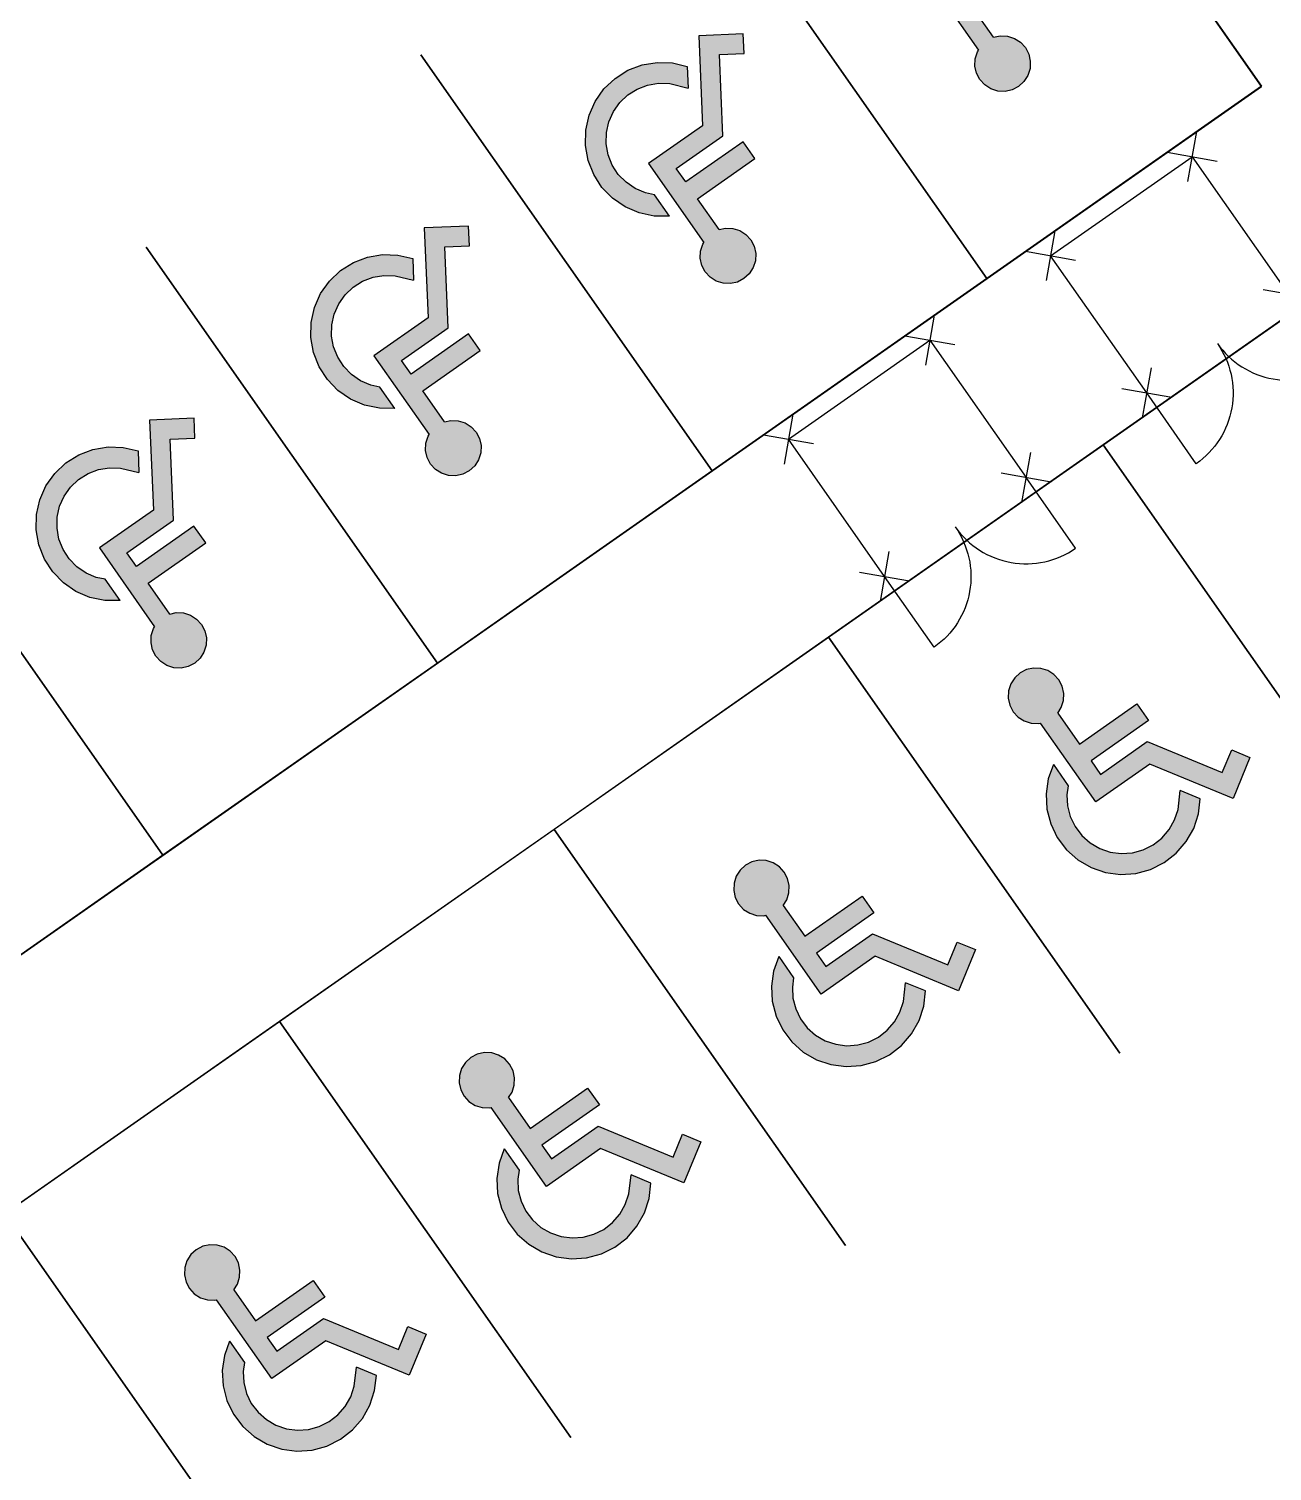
# Model space of a CAD drawing. Header units: millimetres. Extents: x 152904052 to 153933663, y 538271515 to 539240469.
# Drawn here: x 153319240 to 153331479, y 538631417 to 538645618 of the extents above; entities that cross this region are included whole.
import ezdxf

# ---------------------------------------------------------------- set-up
doc = ezdxf.new("R2010")
doc.units = ezdxf.units.MM
doc.layers.add('FENC', color=7, linetype='Continuous')
doc.layers.add('SCHM', color=9, linetype='Continuous')

# ---------------------------------------------------------------- blocks, each defined once
blk = doc.blocks.new('MF-2(H2000)')
for points in [[(48447494, 24728615), (48447141, 24728262)], [(48447141, 24728615), (48447494, 24728262)], [(48449194, 24728615), (48448841, 24728262)], [(48448841, 24728615), (48449194, 24728262)], [(48447494, 24726965), (48447141, 24726612)], [(48447141, 24726965), (48447494, 24726612)], [(48449194, 24726965), (48448841, 24726612)], [(48448841, 24726965), (48449194, 24726612)]]:
    blk.add_lwpolyline(points)
at = {"ltscale": 3}
blk.add_lwpolyline([(48447317, 24726788), (48447317, 24726788), (48447317, 24728438), (48449017, 24728438), (48449017, 24726788), (48449017, 24726788)], dxfattribs=at)
at = {"ltscale": 5}
for points in [[(48448167, 24726788, -0.414214), (48447317, 24725938), (48447317, 24726788)], [(48448167, 24726788, 0.414214), (48449017, 24725938), (48449017, 24726788)]]:
    blk.add_lwpolyline(points, format="xyb", dxfattribs=at)

msp = doc.modelspace()

# ---------------------------------------------------------------- hatches: boundary and pattern name
at = {"layer": 'SCHM'}
for points in [[(153329001.3, 538645485.3), (153329049.7, 538645432.5), (153329082.7, 538645369.1), (153329098.2, 538645299.2), (153329095.1, 538645227.7), (153329073.6, 538645159.4), (153329035.1, 538645099.1), (153328982.3, 538645050.7), (153328918.9, 538645017.7), (153328849, 538645002.2), (153328777.5, 538645005.3), (153328709.2, 538645026.8), (153328648.9, 538645065.3), (153328600.5, 538645118.1), (153328567.5, 538645181.5), (153328552, 538645251.4), (153328555.1, 538645322.9), (153328576.6, 538645391.2), (153328587.4, 538645408), (153328043.7, 538646184.5), (153328575.6, 538646556.9), (153328538.1, 538647443.1), (153328975.3, 538647461.6), (153328983.5, 538647266.9), (153328741, 538647256.7), (153328774.8, 538646458.5), (153328315, 538646136.6), (153328408.7, 538646002.8), (153328975, 538646399.3), (153329090.3, 538646234.7), (153328524, 538645838.2), (153328736.9, 538645534.1), (153328801.2, 538645548.4), (153328872.7, 538645545.3), (153328941, 538645523.8)], [(153326298.1, 538643592.5), (153326346.5, 538643539.7), (153326379.5, 538643476.3), (153326395, 538643406.4), (153326391.9, 538643334.9), (153326370.4, 538643266.6), (153326331.9, 538643206.3), (153326279.1, 538643157.9), (153326215.7, 538643124.9), (153326145.8, 538643109.4), (153326074.3, 538643112.5), (153326006, 538643134), (153325945.7, 538643172.5), (153325897.3, 538643225.3), (153325864.3, 538643288.7), (153325848.8, 538643358.6), (153325851.9, 538643430.1), (153325873.4, 538643498.4), (153325884.2, 538643515.2), (153325340.5, 538644291.7), (153325872.4, 538644664.1), (153325834.9, 538645550.3), (153326272.1, 538645568.8), (153326280.3, 538645374.1), (153326037.8, 538645363.9), (153326071.6, 538644565.7), (153325611.8, 538644243.8), (153325705.5, 538644110), (153326271.8, 538644506.5), (153326387.1, 538644341.9), (153325820.8, 538643945.4), (153326033.7, 538643641.3), (153326098, 538643655.6), (153326169.5, 538643652.5), (153326237.8, 538643631)], [(153325309.6, 538644001.6), (153325398.1, 538643983.2), (153325544.9, 538643773.5), (153325394.8, 538643774.7), (153325247.9, 538643805.2), (153325109.9, 538643864.1), (153324986.2, 538643949), (153324881.6, 538644056.6), (153324800.2, 538644182.6), (153324745.1, 538644322.2), (153324718.6, 538644469.9), (153324721.7, 538644619.9), (153324754.2, 538644766.4), (153324814.8, 538644903.6), (153324901.3, 538645026.2), (153325010.2, 538645129.5), (153325137.3, 538645209.2), (153325277.6, 538645262.5), (153325425.6, 538645287.1), (153325575.6, 538645282.1), (153325721.6, 538645247.7), (153325730.6, 538645035.1), (153325548.4, 538645078), (153325439.1, 538645081.7), (153325331.2, 538645063.8), (153325229, 538645025), (153325136.3, 538644966.8), (153325057, 538644891.6), (153324993.9, 538644802.2), (153324949.7, 538644702.2), (153324926, 538644595.4), (153324923.8, 538644486.1), (153324943.1, 538644378.4), (153324983.2, 538644276.7), (153325042.6, 538644184.8), (153325118.8, 538644106.4), (153325209, 538644044.5)], [(153323594.9, 538641699.7), (153323643.3, 538641646.9), (153323676.3, 538641583.5), (153323691.8, 538641513.6), (153323688.7, 538641442.1), (153323667.2, 538641373.8), (153323628.7, 538641313.5), (153323575.9, 538641265.1), (153323512.5, 538641232.1), (153323442.6, 538641216.6), (153323371.1, 538641219.7), (153323302.8, 538641241.2), (153323242.5, 538641279.7), (153323194.1, 538641332.5), (153323161.1, 538641395.9), (153323145.6, 538641465.8), (153323148.7, 538641537.3), (153323170.2, 538641605.6), (153323181, 538641622.4), (153322637.3, 538642398.9), (153323169.2, 538642771.3), (153323131.7, 538643657.5), (153323568.9, 538643676), (153323577.1, 538643481.3), (153323334.6, 538643471.1), (153323368.4, 538642672.9), (153322908.6, 538642351), (153323002.3, 538642217.2), (153323568.6, 538642613.7), (153323683.9, 538642449.1), (153323117.6, 538642052.6), (153323330.5, 538641748.5), (153323394.8, 538641762.8), (153323466.3, 538641759.7), (153323534.5, 538641738.2)], [(153322606.4, 538642108.8), (153322694.9, 538642090.4), (153322841.7, 538641880.7), (153322691.6, 538641881.9), (153322544.7, 538641912.4), (153322406.7, 538641971.3), (153322283, 538642056.2), (153322178.4, 538642163.8), (153322097, 538642289.8), (153322041.9, 538642429.4), (153322015.4, 538642577.1), (153322018.5, 538642727.1), (153322051, 538642873.6), (153322111.6, 538643010.8), (153322198.1, 538643133.4), (153322307, 538643236.7), (153322434.1, 538643316.4), (153322574.4, 538643369.7), (153322722.4, 538643394.3), (153322872.4, 538643389.3), (153323018.4, 538643354.9), (153323027.4, 538643142.3), (153322845.2, 538643185.2), (153322735.9, 538643188.9), (153322628, 538643171), (153322525.8, 538643132.2), (153322433.1, 538643074), (153322353.8, 538642998.8), (153322290.7, 538642909.4), (153322246.5, 538642809.4), (153322222.8, 538642702.6), (153322220.6, 538642593.3), (153322239.9, 538642485.6), (153322280, 538642383.9), (153322339.4, 538642292), (153322415.6, 538642213.6), (153322505.8, 538642151.7)], [(153320891.7, 538639806.9), (153320940.1, 538639754.1), (153320973.1, 538639690.7), (153320988.6, 538639620.8), (153320985.5, 538639549.3), (153320963.9, 538639481), (153320925.5, 538639420.7), (153320872.7, 538639372.3), (153320809.3, 538639339.3), (153320739.4, 538639323.8), (153320667.9, 538639326.9), (153320599.6, 538639348.4), (153320539.3, 538639386.9), (153320490.9, 538639439.6), (153320457.9, 538639503.1), (153320442.4, 538639573), (153320445.5, 538639644.5), (153320467, 538639712.8), (153320477.8, 538639729.6), (153319934.1, 538640506.1), (153320466, 538640878.5), (153320428.5, 538641764.6), (153320865.7, 538641783.2), (153320873.9, 538641588.5), (153320631.4, 538641578.3), (153320665.2, 538640780.1), (153320205.4, 538640458.2), (153320299.1, 538640324.4), (153320865.4, 538640720.9), (153320980.7, 538640556.3), (153320414.4, 538640159.8), (153320627.3, 538639855.7), (153320691.6, 538639870), (153320763.1, 538639866.9), (153320831.3, 538639845.4)], [(153319903.2, 538640216), (153319991.7, 538640197.6), (153320138.5, 538639987.9), (153319988.4, 538639989), (153319841.5, 538640019.6), (153319703.5, 538640078.5), (153319579.8, 538640163.4), (153319475.2, 538640271), (153319393.8, 538640397), (153319338.7, 538640536.6), (153319312.2, 538640684.3), (153319315.3, 538640834.3), (153319347.7, 538640980.8), (153319408.4, 538641118), (153319494.9, 538641240.6), (153319603.8, 538641343.9), (153319730.9, 538641423.6), (153319871.2, 538641476.9), (153320019.2, 538641501.5), (153320169.2, 538641496.5), (153320315.2, 538641462.1), (153320324.2, 538641249.5), (153320142, 538641292.4), (153320032.7, 538641296.1), (153319924.8, 538641278.2), (153319822.6, 538641239.4), (153319729.9, 538641181.2), (153319650.6, 538641106), (153319587.5, 538641016.6), (153319543.3, 538640916.6), (153319519.6, 538640809.8), (153319517.4, 538640700.4), (153319536.7, 538640592.8), (153319576.8, 538640491.1), (153319636.2, 538640399.2), (153319712.4, 538640320.8), (153319802.6, 538640258.9)], [(153329412.3, 538639144.9), (153329379.3, 538639208.4), (153329330.9, 538639261.2), (153329270.6, 538639299.6), (153329202.3, 538639321.1), (153329130.8, 538639324.3), (153329061, 538639308.8), (153328997.5, 538639275.7), (153328944.7, 538639227.4), (153328906.3, 538639167), (153328884.8, 538639098.8), (153328881.6, 538639027.3), (153328897.1, 538638957.4), (153328930.2, 538638893.9), (153328978.5, 538638841.1), (153329038.9, 538638802.7), (153329107.1, 538638781.2), (153329178.6, 538638778.1), (153329198.2, 538638782.4), (153329741.8, 538638006), (153330273.7, 538638378.4), (153331093.6, 538638040), (153331260.5, 538638444.5), (153331080.4, 538638518.8), (153330987.8, 538638294.4), (153330249.4, 538638599.2), (153329789.7, 538638277.3), (153329696, 538638411), (153330262.3, 538638807.5), (153330146.9, 538638972.2), (153329580.7, 538638575.7), (153329367.8, 538638879.7), (153329403.2, 538638935.3), (153329424.7, 538639003.5), (153329427.8, 538639075)], [(153329458.7, 538638076.1), (153329471.6, 538638165.6), (153329324.9, 538638375.2), (153329274.6, 538638233.8), (153329253.1, 538638085.3), (153329261.2, 538637935.5), (153329298.7, 538637790.2), (153329363.9, 538637655.1), (153329454.5, 538637535.5), (153329566.9, 538637436), (153329696.6, 538637360.6), (153329838.6, 538637312.1), (153329987.4, 538637292.6), (153330137.1, 538637302.7), (153330281.9, 538637342), (153330416.1, 538637409), (153330534.6, 538637501.1), (153330632.6, 538637614.8), (153330706.3, 538637745.4), (153330752.9, 538637888.1), (153330770.5, 538638037.1), (153330573.9, 538638118.2), (153330551.9, 538637932.3), (153330517.9, 538637828.4), (153330464.2, 538637733.1), (153330392.7, 538637650.3), (153330306.4, 538637583.2), (153330208.6, 538637534.3), (153330103, 538637505.6), (153329993.9, 538637498.3), (153329885.5, 538637512.6), (153329782, 538637547.9), (153329687.4, 538637602.8), (153329605.5, 538637675.3), (153329539.5, 538637762.5), (153329491.9, 538637861), (153329464.6, 538637966.9)], [(153326709.1, 538637252.1), (153326676.1, 538637315.6), (153326627.7, 538637368.4), (153326567.4, 538637406.8), (153326499.1, 538637428.3), (153326427.6, 538637431.5), (153326357.8, 538637416), (153326294.3, 538637382.9), (153326241.5, 538637334.6), (153326203.1, 538637274.2), (153326181.5, 538637206), (153326178.4, 538637134.5), (153326193.9, 538637064.6), (153326227, 538637001.1), (153326275.3, 538636948.3), (153326335.7, 538636909.9), (153326403.9, 538636888.4), (153326475.4, 538636885.2), (153326495, 538636889.6), (153327038.6, 538636113.2), (153327570.5, 538636485.6), (153328390.4, 538636147.2), (153328557.3, 538636551.7), (153328377.2, 538636626), (153328284.6, 538636401.6), (153327546.2, 538636706.4), (153327086.5, 538636384.5), (153326992.8, 538636518.2), (153327559.1, 538636914.7), (153327443.7, 538637079.4), (153326877.5, 538636682.9), (153326664.6, 538636986.9), (153326700, 538637042.5), (153326721.5, 538637110.7), (153326724.6, 538637182.2)], [(153326755.5, 538636183.3), (153326768.4, 538636272.8), (153326621.7, 538636482.4), (153326571.4, 538636341), (153326549.9, 538636192.5), (153326558, 538636042.7), (153326595.5, 538635897.4), (153326660.7, 538635762.3), (153326751.3, 538635642.7), (153326863.7, 538635543.2), (153326993.4, 538635467.8), (153327135.4, 538635419.3), (153327284.2, 538635399.8), (153327433.9, 538635409.9), (153327578.7, 538635449.2), (153327712.9, 538635516.2), (153327831.3, 538635608.3), (153327929.4, 538635722), (153328003.1, 538635852.6), (153328049.7, 538635995.3), (153328067.3, 538636144.3), (153327870.7, 538636225.4), (153327848.7, 538636039.5), (153327814.7, 538635935.6), (153327761, 538635840.3), (153327689.5, 538635757.5), (153327603.2, 538635690.4), (153327505.4, 538635641.5), (153327399.8, 538635612.8), (153327290.7, 538635605.5), (153327182.3, 538635619.8), (153327078.8, 538635655.1), (153326984.2, 538635710), (153326902.3, 538635782.5), (153326836.3, 538635869.7), (153326788.7, 538635968.2), (153326761.4, 538636074.1)], [(153324005.9, 538635359.3), (153323972.9, 538635422.8), (153323924.5, 538635475.6), (153323864.2, 538635514), (153323795.9, 538635535.5), (153323724.4, 538635538.7), (153323654.6, 538635523.2), (153323591.1, 538635490.1), (153323538.3, 538635441.8), (153323499.9, 538635381.4), (153323478.3, 538635313.2), (153323475.2, 538635241.7), (153323490.7, 538635171.8), (153323523.8, 538635108.3), (153323572.1, 538635055.5), (153323632.5, 538635017.1), (153323700.7, 538634995.6), (153323772.2, 538634992.4), (153323791.8, 538634996.8), (153324335.4, 538634220.3), (153324867.3, 538634592.8), (153325687.2, 538634254.4), (153325854.1, 538634658.9), (153325674, 538634733.2), (153325581.4, 538634508.8), (153324843, 538634813.6), (153324383.3, 538634491.7), (153324289.6, 538634625.4), (153324855.8, 538635021.9), (153324740.5, 538635186.6), (153324174.3, 538634790.1), (153323961.4, 538635094.1), (153323996.8, 538635149.7), (153324018.3, 538635217.9), (153324021.4, 538635289.4)], [(153324052.3, 538634290.5), (153324065.2, 538634380), (153323918.4, 538634589.6), (153323868.2, 538634448.2), (153323846.7, 538634299.7), (153323854.8, 538634149.9), (153323892.3, 538634004.6), (153323957.5, 538633869.5), (153324048.1, 538633749.9), (153324160.5, 538633650.4), (153324290.2, 538633575), (153324432.2, 538633526.5), (153324581, 538633507), (153324730.7, 538633517.1), (153324875.5, 538633556.4), (153325009.7, 538633623.4), (153325128.1, 538633715.5), (153325226.1, 538633829.2), (153325299.9, 538633959.8), (153325346.5, 538634102.5), (153325364.1, 538634251.5), (153325167.5, 538634332.6), (153325145.5, 538634146.7), (153325111.5, 538634042.8), (153325057.8, 538633947.5), (153324986.3, 538633864.7), (153324900, 538633797.6), (153324802.2, 538633748.7), (153324696.6, 538633720), (153324587.5, 538633712.7), (153324479.1, 538633727), (153324375.6, 538633762.3), (153324281, 538633817.2), (153324199.1, 538633889.7), (153324133.1, 538633976.9), (153324085.5, 538634075.4), (153324058.2, 538634181.3)], [(153321302.7, 538633466.5), (153321269.7, 538633530), (153321221.3, 538633582.8), (153321161, 538633621.2), (153321092.7, 538633642.7), (153321021.2, 538633645.8), (153320951.4, 538633630.4), (153320887.9, 538633597.3), (153320835.1, 538633549), (153320796.7, 538633488.6), (153320775.1, 538633420.4), (153320772, 538633348.9), (153320787.5, 538633279), (153320820.6, 538633215.5), (153320868.9, 538633162.7), (153320929.3, 538633124.3), (153320997.5, 538633102.8), (153321069, 538633099.6), (153321088.5, 538633104), (153321632.2, 538632327.5), (153322164.1, 538632700), (153322984, 538632361.6), (153323150.9, 538632766.1), (153322970.8, 538632840.4), (153322878.2, 538632616), (153322139.8, 538632920.8), (153321680.1, 538632598.9), (153321586.4, 538632732.6), (153322152.6, 538633129.1), (153322037.3, 538633293.8), (153321471.1, 538632897.3), (153321258.2, 538633201.3), (153321293.6, 538633256.9), (153321315.1, 538633325.1), (153321318.2, 538633396.6)], [(153321349.1, 538632397.7), (153321362, 538632487.2), (153321215.2, 538632696.8), (153321165, 538632555.4), (153321143.5, 538632406.9), (153321151.6, 538632257.1), (153321189.1, 538632111.8), (153321254.3, 538631976.7), (153321344.9, 538631857.1), (153321457.3, 538631757.6), (153321587, 538631682.2), (153321729, 538631633.7), (153321877.8, 538631614.2), (153322027.5, 538631624.3), (153322172.3, 538631663.6), (153322306.5, 538631730.6), (153322424.9, 538631822.7), (153322522.9, 538631936.4), (153322596.7, 538632067), (153322643.3, 538632209.7), (153322660.9, 538632358.7), (153322464.3, 538632439.8), (153322442.3, 538632253.9), (153322408.3, 538632150), (153322354.6, 538632054.7), (153322283.1, 538631971.9), (153322196.8, 538631904.8), (153322099, 538631855.9), (153321993.4, 538631827.2), (153321884.3, 538631819.9), (153321775.9, 538631834.2), (153321672.4, 538631869.5), (153321577.8, 538631924.4), (153321495.9, 538631996.9), (153321429.9, 538632084.1), (153321382.3, 538632182.6), (153321355, 538632288.5)]]:
    msp.add_hatch(color=256, dxfattribs=at).paths.add_polyline_path(points)

# ---------------------------------------------------------------- linework, layer by layer
for p, q in [((153328043.7, 538646184.5), (153328587.4, 538645408)), ((153328736.9, 538645534.1), (153328524, 538645838.2)), ((153326272.1, 538645568.8), (153325834.9, 538645550.3)), ((153325834.9, 538645550.3), (153325872.4, 538644664.1)), ((153326280.3, 538645374.1), (153326272.1, 538645568.8)), ((153328736.9, 538645534.1), (153328801.2, 538645548.4)), ((153328801.2, 538645548.4), (153328872.7, 538645545.3)), ((153328872.7, 538645545.3), (153328941, 538645523.8)), ((153328941, 538645523.8), (153329001.3, 538645485.3)), ((153326037.8, 538645363.9), (153326280.3, 538645374.1)), ((153326071.6, 538644565.7), (153326037.8, 538645363.9)), ((153328555.1, 538645322.9), (153328576.6, 538645391.2)), ((153328576.6, 538645391.2), (153328587.4, 538645408)), ((153329001.3, 538645485.3), (153329049.7, 538645432.5)), ((153329049.7, 538645432.5), (153329082.7, 538645369.1)), ((153329082.7, 538645369.1), (153329098.2, 538645299.2)), ((153325010.2, 538645129.5), (153325137.3, 538645209.2)), ((153325137.3, 538645209.2), (153325277.6, 538645262.5)), ((153325277.6, 538645262.5), (153325425.6, 538645287.1)), ((153325425.6, 538645287.1), (153325575.6, 538645282.1)), ((153325575.6, 538645282.1), (153325721.6, 538645247.7)), ((153325721.6, 538645247.7), (153325730.6, 538645035.1)), ((153328552, 538645251.4), (153328555.1, 538645322.9)), ((153328567.5, 538645181.5), (153328552, 538645251.4)), ((153329095.1, 538645227.7), (153329073.6, 538645159.4)), ((153329098.2, 538645299.2), (153329095.1, 538645227.7)), ((153324901.3, 538645026.2), (153325010.2, 538645129.5)), ((153325331.2, 538645063.8), (153325439.1, 538645081.7)), ((153325439.1, 538645081.7), (153325548.4, 538645078)), ((153325548.4, 538645078), (153325730.6, 538645035.1)), ((153328600.5, 538645118.1), (153328567.5, 538645181.5)), ((153328648.9, 538645065.3), (153328600.5, 538645118.1)), ((153328709.2, 538645026.8), (153328648.9, 538645065.3)), ((153329035.1, 538645099.1), (153328982.3, 538645050.7)), ((153329073.6, 538645159.4), (153329035.1, 538645099.1)), ((153324814.8, 538644903.6), (153324901.3, 538645026.2)), ((153325057, 538644891.6), (153325136.3, 538644966.8)), ((153325136.3, 538644966.8), (153325229, 538645025)), ((153325229, 538645025), (153325331.2, 538645063.8)), ((153328777.5, 538645005.3), (153328709.2, 538645026.8)), ((153328849, 538645002.2), (153328777.5, 538645005.3)), ((153328918.9, 538645017.7), (153328849, 538645002.2)), ((153328982.3, 538645050.7), (153328918.9, 538645017.7)), ((153324754.2, 538644766.4), (153324814.8, 538644903.6)), ((153324949.7, 538644702.2), (153324993.9, 538644802.2)), ((153324993.9, 538644802.2), (153325057, 538644891.6)), ((153324721.7, 538644619.9), (153324754.2, 538644766.4)), ((153324926, 538644595.4), (153324949.7, 538644702.2)), ((153325872.4, 538644664.1), (153325340.5, 538644291.7)), ((153324718.6, 538644469.9), (153324721.7, 538644619.9)), ((153324923.8, 538644486.1), (153324926, 538644595.4)), ((153325611.8, 538644243.8), (153326071.6, 538644565.7)), ((153326271.8, 538644506.5), (153325705.5, 538644110)), ((153326387.1, 538644341.9), (153326271.8, 538644506.5)), ((153324745.1, 538644322.2), (153324718.6, 538644469.9)), ((153324943.1, 538644378.4), (153324923.8, 538644486.1)), ((153324983.2, 538644276.7), (153324943.1, 538644378.4)), ((153324800.2, 538644182.6), (153324745.1, 538644322.2)), ((153325042.6, 538644184.8), (153324983.2, 538644276.7)), ((153325340.5, 538644291.7), (153325884.2, 538643515.2)), ((153325705.5, 538644110), (153325611.8, 538644243.8)), ((153325820.8, 538643945.4), (153326387.1, 538644341.9)), ((153324881.6, 538644056.6), (153324800.2, 538644182.6)), ((153325118.8, 538644106.4), (153325042.6, 538644184.8)), ((153325209, 538644044.5), (153325118.8, 538644106.4)), ((153324986.2, 538643949), (153324881.6, 538644056.6)), ((153325109.9, 538643864.1), (153324986.2, 538643949)), ((153325309.6, 538644001.6), (153325209, 538644044.5)), ((153325398.1, 538643983.2), (153325309.6, 538644001.6)), ((153325544.9, 538643773.5), (153325398.1, 538643983.2)), ((153326033.7, 538643641.3), (153325820.8, 538643945.4)), ((153325247.9, 538643805.2), (153325109.9, 538643864.1)), ((153325394.8, 538643774.7), (153325247.9, 538643805.2)), ((153323568.9, 538643676), (153323131.7, 538643657.5)), ((153323131.7, 538643657.5), (153323169.2, 538642771.3)), ((153323577.1, 538643481.3), (153323568.9, 538643676)), ((153325544.9, 538643773.5), (153325394.8, 538643774.7)), ((153326033.7, 538643641.3), (153326098, 538643655.6)), ((153326098, 538643655.6), (153326169.5, 538643652.5)), ((153326169.5, 538643652.5), (153326237.8, 538643631)), ((153325873.4, 538643498.4), (153325884.2, 538643515.2)), ((153326237.8, 538643631), (153326298.1, 538643592.5)), ((153326298.1, 538643592.5), (153326346.5, 538643539.7)), ((153326346.5, 538643539.7), (153326379.5, 538643476.3)), ((153322434.1, 538643316.4), (153322574.4, 538643369.7)), ((153322574.4, 538643369.7), (153322722.4, 538643394.3)), ((153322722.4, 538643394.3), (153322872.4, 538643389.3)), ((153322872.4, 538643389.3), (153323018.4, 538643354.9)), ((153323334.6, 538643471.1), (153323577.1, 538643481.3)), ((153323368.4, 538642672.9), (153323334.6, 538643471.1)), ((153325848.8, 538643358.6), (153325851.9, 538643430.1)), ((153325851.9, 538643430.1), (153325873.4, 538643498.4)), ((153326379.5, 538643476.3), (153326395, 538643406.4)), ((153326395, 538643406.4), (153326391.9, 538643334.9)), ((153322198.1, 538643133.4), (153322307, 538643236.7)), ((153322307, 538643236.7), (153322434.1, 538643316.4)), ((153323018.4, 538643354.9), (153323027.4, 538643142.3)), ((153325864.3, 538643288.7), (153325848.8, 538643358.6)), ((153325897.3, 538643225.3), (153325864.3, 538643288.7)), ((153325945.7, 538643172.5), (153325897.3, 538643225.3)), ((153326370.4, 538643266.6), (153326331.9, 538643206.3)), ((153326391.9, 538643334.9), (153326370.4, 538643266.6)), ((153322111.6, 538643010.8), (153322198.1, 538643133.4)), ((153322433.1, 538643074), (153322525.8, 538643132.2)), ((153322525.8, 538643132.2), (153322628, 538643171)), ((153322628, 538643171), (153322735.9, 538643188.9)), ((153322735.9, 538643188.9), (153322845.2, 538643185.2)), ((153322845.2, 538643185.2), (153323027.4, 538643142.3)), ((153326006, 538643134), (153325945.7, 538643172.5)), ((153326074.3, 538643112.5), (153326006, 538643134)), ((153326145.8, 538643109.4), (153326074.3, 538643112.5)), ((153326215.7, 538643124.9), (153326145.8, 538643109.4)), ((153326279.1, 538643157.9), (153326215.7, 538643124.9)), ((153326331.9, 538643206.3), (153326279.1, 538643157.9)), ((153322051, 538642873.6), (153322111.6, 538643010.8)), ((153322290.7, 538642909.4), (153322353.8, 538642998.8)), ((153322353.8, 538642998.8), (153322433.1, 538643074)), ((153322018.5, 538642727.1), (153322051, 538642873.6)), ((153322222.8, 538642702.6), (153322246.5, 538642809.4)), ((153322246.5, 538642809.4), (153322290.7, 538642909.4)), ((153322015.4, 538642577.1), (153322018.5, 538642727.1)), ((153322220.6, 538642593.3), (153322222.8, 538642702.6)), ((153323169.2, 538642771.3), (153322637.3, 538642398.9)), ((153322908.6, 538642351), (153323368.4, 538642672.9)), ((153322041.9, 538642429.4), (153322015.4, 538642577.1)), ((153322239.9, 538642485.6), (153322220.6, 538642593.3)), ((153323568.6, 538642613.7), (153323002.3, 538642217.2)), ((153323683.9, 538642449.1), (153323568.6, 538642613.7)), ((153322097, 538642289.8), (153322041.9, 538642429.4)), ((153322280, 538642383.9), (153322239.9, 538642485.6)), ((153322339.4, 538642292), (153322280, 538642383.9)), ((153322637.3, 538642398.9), (153323181, 538641622.4)), ((153323117.6, 538642052.6), (153323683.9, 538642449.1)), ((153322178.4, 538642163.8), (153322097, 538642289.8)), ((153322415.6, 538642213.6), (153322339.4, 538642292)), ((153323002.3, 538642217.2), (153322908.6, 538642351)), ((153322283, 538642056.2), (153322178.4, 538642163.8)), ((153322505.8, 538642151.7), (153322415.6, 538642213.6)), ((153322606.4, 538642108.8), (153322505.8, 538642151.7)), ((153322694.9, 538642090.4), (153322606.4, 538642108.8)), ((153322841.7, 538641880.7), (153322694.9, 538642090.4)), ((153322406.7, 538641971.3), (153322283, 538642056.2)), ((153322544.7, 538641912.4), (153322406.7, 538641971.3)), ((153323330.5, 538641748.5), (153323117.6, 538642052.6)), ((153322691.6, 538641881.9), (153322544.7, 538641912.4)), ((153322841.7, 538641880.7), (153322691.6, 538641881.9)), ((153320865.7, 538641783.2), (153320428.5, 538641764.6)), ((153320428.5, 538641764.6), (153320466, 538640878.5)), ((153320873.9, 538641588.5), (153320865.7, 538641783.2)), ((153323330.5, 538641748.5), (153323394.8, 538641762.8)), ((153323394.8, 538641762.8), (153323466.3, 538641759.7)), ((153323466.3, 538641759.7), (153323534.5, 538641738.2)), ((153323534.5, 538641738.2), (153323594.9, 538641699.7)), ((153323594.9, 538641699.7), (153323643.3, 538641646.9)), ((153320631.4, 538641578.3), (153320873.9, 538641588.5)), ((153320665.2, 538640780.1), (153320631.4, 538641578.3)), ((153323145.6, 538641465.8), (153323148.7, 538641537.3)), ((153323148.7, 538641537.3), (153323170.2, 538641605.6)), ((153323170.2, 538641605.6), (153323181, 538641622.4)), ((153323643.3, 538641646.9), (153323676.3, 538641583.5)), ((153323676.3, 538641583.5), (153323691.8, 538641513.6)), ((153319603.8, 538641343.9), (153319730.9, 538641423.6)), ((153319730.9, 538641423.6), (153319871.2, 538641476.9)), ((153319871.2, 538641476.9), (153320019.2, 538641501.5)), ((153320019.2, 538641501.5), (153320169.2, 538641496.5)), ((153320169.2, 538641496.5), (153320315.2, 538641462.1)), ((153320315.2, 538641462.1), (153320324.2, 538641249.5)), ((153323161.1, 538641395.9), (153323145.6, 538641465.8)), ((153323194.1, 538641332.5), (153323161.1, 538641395.9)), ((153323667.2, 538641373.8), (153323628.7, 538641313.5)), ((153323688.7, 538641442.1), (153323667.2, 538641373.8)), ((153323691.8, 538641513.6), (153323688.7, 538641442.1)), ((153319408.4, 538641118), (153319494.9, 538641240.6)), ((153319494.9, 538641240.6), (153319603.8, 538641343.9)), ((153319729.9, 538641181.2), (153319822.6, 538641239.4)), ((153319822.6, 538641239.4), (153319924.8, 538641278.2)), ((153319924.8, 538641278.2), (153320032.7, 538641296.1)), ((153320032.7, 538641296.1), (153320142, 538641292.4)), ((153320142, 538641292.4), (153320324.2, 538641249.5)), ((153323242.5, 538641279.7), (153323194.1, 538641332.5)), ((153323302.8, 538641241.2), (153323242.5, 538641279.7)), ((153323371.1, 538641219.7), (153323302.8, 538641241.2)), ((153323512.5, 538641232.1), (153323442.6, 538641216.6)), ((153323575.9, 538641265.1), (153323512.5, 538641232.1)), ((153323628.7, 538641313.5), (153323575.9, 538641265.1)), ((153319347.7, 538640980.8), (153319408.4, 538641118)), ((153319587.5, 538641016.6), (153319650.6, 538641106)), ((153319650.6, 538641106), (153319729.9, 538641181.2)), ((153323442.6, 538641216.6), (153323371.1, 538641219.7)), ((153319315.3, 538640834.3), (153319347.7, 538640980.8)), ((153319543.3, 538640916.6), (153319587.5, 538641016.6)), ((153319312.2, 538640684.3), (153319315.3, 538640834.3)), ((153319517.4, 538640700.4), (153319519.6, 538640809.8)), ((153319519.6, 538640809.8), (153319543.3, 538640916.6)), ((153320466, 538640878.5), (153319934.1, 538640506.1)), ((153319338.7, 538640536.6), (153319312.2, 538640684.3)), ((153319536.7, 538640592.8), (153319517.4, 538640700.4)), ((153320205.4, 538640458.2), (153320665.2, 538640780.1)), ((153320865.4, 538640720.9), (153320299.1, 538640324.4)), ((153320980.7, 538640556.3), (153320865.4, 538640720.9)), ((153319393.8, 538640397), (153319338.7, 538640536.6)), ((153319576.8, 538640491.1), (153319536.7, 538640592.8)), ((153320414.4, 538640159.8), (153320980.7, 538640556.3)), ((153319475.2, 538640271), (153319393.8, 538640397)), ((153319636.2, 538640399.2), (153319576.8, 538640491.1)), ((153319712.4, 538640320.8), (153319636.2, 538640399.2)), ((153319934.1, 538640506.1), (153320477.8, 538639729.6)), ((153320299.1, 538640324.4), (153320205.4, 538640458.2)), ((153319579.8, 538640163.4), (153319475.2, 538640271)), ((153319802.6, 538640258.9), (153319712.4, 538640320.8)), ((153319903.2, 538640216), (153319802.6, 538640258.9)), ((153319703.5, 538640078.5), (153319579.8, 538640163.4)), ((153319991.7, 538640197.6), (153319903.2, 538640216)), ((153320138.5, 538639987.9), (153319991.7, 538640197.6)), ((153320627.3, 538639855.7), (153320414.4, 538640159.8)), ((153319841.5, 538640019.6), (153319703.5, 538640078.5)), ((153319988.4, 538639989), (153319841.5, 538640019.6)), ((153320138.5, 538639987.9), (153319988.4, 538639989)), ((153320627.3, 538639855.7), (153320691.6, 538639870)), ((153320691.6, 538639870), (153320763.1, 538639866.9)), ((153320763.1, 538639866.9), (153320831.3, 538639845.4)), ((153320831.3, 538639845.4), (153320891.7, 538639806.9)), ((153320445.5, 538639644.5), (153320467, 538639712.8)), ((153320467, 538639712.8), (153320477.8, 538639729.6)), ((153320891.7, 538639806.9), (153320940.1, 538639754.1)), ((153320940.1, 538639754.1), (153320973.1, 538639690.7)), ((153320973.1, 538639690.7), (153320988.6, 538639620.8)), ((153320442.4, 538639573), (153320445.5, 538639644.5)), ((153320457.9, 538639503.1), (153320442.4, 538639573)), ((153320985.5, 538639549.3), (153320963.9, 538639481)), ((153320988.6, 538639620.8), (153320985.5, 538639549.3)), ((153320490.9, 538639439.6), (153320457.9, 538639503.1)), ((153320539.3, 538639386.9), (153320490.9, 538639439.6)), ((153320599.6, 538639348.4), (153320539.3, 538639386.9)), ((153320925.5, 538639420.7), (153320872.7, 538639372.3)), ((153320963.9, 538639481), (153320925.5, 538639420.7)), ((153320667.9, 538639326.9), (153320599.6, 538639348.4)), ((153320739.4, 538639323.8), (153320667.9, 538639326.9)), ((153320809.3, 538639339.3), (153320739.4, 538639323.8)), ((153320872.7, 538639372.3), (153320809.3, 538639339.3)), ((153328997.5, 538639275.7), (153328944.7, 538639227.4)), ((153329061, 538639308.8), (153328997.5, 538639275.7)), ((153329130.8, 538639324.3), (153329061, 538639308.8)), ((153329202.3, 538639321.1), (153329130.8, 538639324.3)), ((153329270.6, 538639299.6), (153329202.3, 538639321.1)), ((153329330.9, 538639261.2), (153329270.6, 538639299.6)), ((153329379.3, 538639208.4), (153329330.9, 538639261.2)), ((153328906.3, 538639167), (153328884.8, 538639098.8)), ((153328944.7, 538639227.4), (153328906.3, 538639167)), ((153329412.3, 538639144.9), (153329379.3, 538639208.4)), ((153329427.8, 538639075), (153329412.3, 538639144.9)), ((153328884.8, 538639098.8), (153328881.6, 538639027.3)), ((153328881.6, 538639027.3), (153328897.1, 538638957.4)), ((153329403.2, 538638935.3), (153329424.7, 538639003.5)), ((153329424.7, 538639003.5), (153329427.8, 538639075)), ((153329580.7, 538638575.7), (153330146.9, 538638972.2)), ((153330146.9, 538638972.2), (153330262.3, 538638807.5)), ((153328897.1, 538638957.4), (153328930.2, 538638893.9)), ((153328930.2, 538638893.9), (153328978.5, 538638841.1)), ((153328978.5, 538638841.1), (153329038.9, 538638802.7)), ((153329367.8, 538638879.7), (153329403.2, 538638935.3)), ((153329367.8, 538638879.7), (153329580.7, 538638575.7)), ((153329038.9, 538638802.7), (153329107.1, 538638781.2)), ((153329107.1, 538638781.2), (153329178.6, 538638778.1)), ((153329178.6, 538638778.1), (153329198.2, 538638782.4)), ((153329741.8, 538638006), (153329198.2, 538638782.4)), ((153330262.3, 538638807.5), (153329696, 538638411)), ((153329789.7, 538638277.3), (153330249.4, 538638599.2)), ((153330249.4, 538638599.2), (153330987.8, 538638294.4)), ((153329696, 538638411), (153329789.7, 538638277.3)), ((153330987.8, 538638294.4), (153331080.4, 538638518.8)), ((153331080.4, 538638518.8), (153331260.5, 538638444.5)), ((153331260.5, 538638444.5), (153331093.6, 538638040)), ((153329324.9, 538638375.2), (153329274.6, 538638233.8)), ((153329324.9, 538638375.2), (153329471.6, 538638165.6)), ((153330273.7, 538638378.4), (153329741.8, 538638006)), ((153331093.6, 538638040), (153330273.7, 538638378.4)), ((153329274.6, 538638233.8), (153329253.1, 538638085.3)), ((153329471.6, 538638165.6), (153329458.7, 538638076.1)), ((153330551.9, 538637932.3), (153330573.9, 538638118.2)), ((153330770.5, 538638037.1), (153330573.9, 538638118.2)), ((153329253.1, 538638085.3), (153329261.2, 538637935.5)), ((153329458.7, 538638076.1), (153329464.6, 538637966.9)), ((153329464.6, 538637966.9), (153329491.9, 538637861)), ((153330752.9, 538637888.1), (153330770.5, 538638037.1)), ((153329261.2, 538637935.5), (153329298.7, 538637790.2)), ((153329491.9, 538637861), (153329539.5, 538637762.5)), ((153330464.2, 538637733.1), (153330517.9, 538637828.4)), ((153330517.9, 538637828.4), (153330551.9, 538637932.3)), ((153330706.3, 538637745.4), (153330752.9, 538637888.1)), ((153329298.7, 538637790.2), (153329363.9, 538637655.1)), ((153329539.5, 538637762.5), (153329605.5, 538637675.3)), ((153330392.7, 538637650.3), (153330464.2, 538637733.1)), ((153330632.6, 538637614.8), (153330706.3, 538637745.4)), ((153329363.9, 538637655.1), (153329454.5, 538637535.5)), ((153329605.5, 538637675.3), (153329687.4, 538637602.8)), ((153329687.4, 538637602.8), (153329782, 538637547.9)), ((153329782, 538637547.9), (153329885.5, 538637512.6)), ((153330208.6, 538637534.3), (153330306.4, 538637583.2)), ((153330306.4, 538637583.2), (153330392.7, 538637650.3)), ((153330534.6, 538637501.1), (153330632.6, 538637614.8)), ((153326357.8, 538637416), (153326294.3, 538637382.9)), ((153326427.6, 538637431.5), (153326357.8, 538637416)), ((153326499.1, 538637428.3), (153326427.6, 538637431.5)), ((153326567.4, 538637406.8), (153326499.1, 538637428.3)), ((153326627.7, 538637368.4), (153326567.4, 538637406.8)), ((153329454.5, 538637535.5), (153329566.9, 538637436)), ((153329566.9, 538637436), (153329696.6, 538637360.6)), ((153329885.5, 538637512.6), (153329993.9, 538637498.3)), ((153329993.9, 538637498.3), (153330103, 538637505.6)), ((153330103, 538637505.6), (153330208.6, 538637534.3)), ((153330281.9, 538637342), (153330416.1, 538637409)), ((153330416.1, 538637409), (153330534.6, 538637501.1)), ((153326203.1, 538637274.2), (153326181.5, 538637206)), ((153326241.5, 538637334.6), (153326203.1, 538637274.2)), ((153326294.3, 538637382.9), (153326241.5, 538637334.6)), ((153326676.1, 538637315.6), (153326627.7, 538637368.4)), ((153326709.1, 538637252.1), (153326676.1, 538637315.6)), ((153329696.6, 538637360.6), (153329838.6, 538637312.1)), ((153329838.6, 538637312.1), (153329987.4, 538637292.6)), ((153329987.4, 538637292.6), (153330137.1, 538637302.7)), ((153330137.1, 538637302.7), (153330281.9, 538637342)), ((153326181.5, 538637206), (153326178.4, 538637134.5)), ((153326178.4, 538637134.5), (153326193.9, 538637064.6)), ((153326724.6, 538637182.2), (153326709.1, 538637252.1)), ((153326721.5, 538637110.7), (153326724.6, 538637182.2)), ((153326193.9, 538637064.6), (153326227, 538637001.1)), ((153326227, 538637001.1), (153326275.3, 538636948.3)), ((153326664.6, 538636986.9), (153326700, 538637042.5)), ((153326664.6, 538636986.9), (153326877.5, 538636682.9)), ((153326700, 538637042.5), (153326721.5, 538637110.7)), ((153326877.5, 538636682.9), (153327443.7, 538637079.4)), ((153327443.7, 538637079.4), (153327559.1, 538636914.7)), ((153326275.3, 538636948.3), (153326335.7, 538636909.9)), ((153326335.7, 538636909.9), (153326403.9, 538636888.4)), ((153326403.9, 538636888.4), (153326475.4, 538636885.2)), ((153326475.4, 538636885.2), (153326495, 538636889.6)), ((153327038.6, 538636113.2), (153326495, 538636889.6)), ((153327559.1, 538636914.7), (153326992.8, 538636518.2)), ((153327086.5, 538636384.5), (153327546.2, 538636706.4)), ((153327546.2, 538636706.4), (153328284.6, 538636401.6)), ((153328284.6, 538636401.6), (153328377.2, 538636626)), ((153328377.2, 538636626), (153328557.3, 538636551.7)), ((153328557.3, 538636551.7), (153328390.4, 538636147.2)), ((153326621.7, 538636482.4), (153326571.4, 538636341)), ((153326621.7, 538636482.4), (153326768.4, 538636272.8)), ((153326992.8, 538636518.2), (153327086.5, 538636384.5)), ((153327570.5, 538636485.6), (153327038.6, 538636113.2)), ((153328390.4, 538636147.2), (153327570.5, 538636485.6)), ((153326571.4, 538636341), (153326549.9, 538636192.5)), ((153326768.4, 538636272.8), (153326755.5, 538636183.3)), ((153326549.9, 538636192.5), (153326558, 538636042.7)), ((153326755.5, 538636183.3), (153326761.4, 538636074.1)), ((153327848.7, 538636039.5), (153327870.7, 538636225.4)), ((153328067.3, 538636144.3), (153327870.7, 538636225.4)), ((153328049.7, 538635995.3), (153328067.3, 538636144.3)), ((153326558, 538636042.7), (153326595.5, 538635897.4)), ((153326761.4, 538636074.1), (153326788.7, 538635968.2)), ((153327814.7, 538635935.6), (153327848.7, 538636039.5)), ((153328003.1, 538635852.6), (153328049.7, 538635995.3)), ((153326595.5, 538635897.4), (153326660.7, 538635762.3)), ((153326788.7, 538635968.2), (153326836.3, 538635869.7)), ((153326836.3, 538635869.7), (153326902.3, 538635782.5)), ((153327689.5, 538635757.5), (153327761, 538635840.3)), ((153327761, 538635840.3), (153327814.7, 538635935.6)), ((153327929.4, 538635722), (153328003.1, 538635852.6)), ((153326660.7, 538635762.3), (153326751.3, 538635642.7)), ((153326902.3, 538635782.5), (153326984.2, 538635710)), ((153326984.2, 538635710), (153327078.8, 538635655.1)), ((153327603.2, 538635690.4), (153327689.5, 538635757.5)), ((153327831.3, 538635608.3), (153327929.4, 538635722)), ((153326751.3, 538635642.7), (153326863.7, 538635543.2)), ((153327078.8, 538635655.1), (153327182.3, 538635619.8)), ((153327182.3, 538635619.8), (153327290.7, 538635605.5)), ((153327290.7, 538635605.5), (153327399.8, 538635612.8)), ((153327399.8, 538635612.8), (153327505.4, 538635641.5)), ((153327505.4, 538635641.5), (153327603.2, 538635690.4)), ((153327712.9, 538635516.2), (153327831.3, 538635608.3)), ((153323538.3, 538635441.8), (153323499.9, 538635381.4)), ((153323591.1, 538635490.1), (153323538.3, 538635441.8)), ((153323654.6, 538635523.2), (153323591.1, 538635490.1)), ((153323724.4, 538635538.7), (153323654.6, 538635523.2)), ((153323795.9, 538635535.5), (153323724.4, 538635538.7)), ((153323864.2, 538635514), (153323795.9, 538635535.5)), ((153323924.5, 538635475.6), (153323864.2, 538635514)), ((153323972.9, 538635422.8), (153323924.5, 538635475.6)), ((153324005.9, 538635359.3), (153323972.9, 538635422.8)), ((153326863.7, 538635543.2), (153326993.4, 538635467.8)), ((153326993.4, 538635467.8), (153327135.4, 538635419.3)), ((153327135.4, 538635419.3), (153327284.2, 538635399.8)), ((153327284.2, 538635399.8), (153327433.9, 538635409.9)), ((153327433.9, 538635409.9), (153327578.7, 538635449.2)), ((153327578.7, 538635449.2), (153327712.9, 538635516.2)), ((153323478.3, 538635313.2), (153323475.2, 538635241.7)), ((153323499.9, 538635381.4), (153323478.3, 538635313.2)), ((153324021.4, 538635289.4), (153324005.9, 538635359.3)), ((153324018.3, 538635217.9), (153324021.4, 538635289.4)), ((153323475.2, 538635241.7), (153323490.7, 538635171.8)), ((153323490.7, 538635171.8), (153323523.8, 538635108.3)), ((153323961.4, 538635094.1), (153323996.8, 538635149.7)), ((153323996.8, 538635149.7), (153324018.3, 538635217.9)), ((153324174.3, 538634790.1), (153324740.5, 538635186.6)), ((153324740.5, 538635186.6), (153324855.8, 538635021.9)), ((153323523.8, 538635108.3), (153323572.1, 538635055.5)), ((153323572.1, 538635055.5), (153323632.5, 538635017.1)), ((153323632.5, 538635017.1), (153323700.7, 538634995.6)), ((153323700.7, 538634995.6), (153323772.2, 538634992.4)), ((153323772.2, 538634992.4), (153323791.8, 538634996.8)), ((153324335.4, 538634220.3), (153323791.8, 538634996.8)), ((153323961.4, 538635094.1), (153324174.3, 538634790.1)), ((153324855.8, 538635021.9), (153324289.6, 538634625.4)), ((153324383.3, 538634491.7), (153324843, 538634813.6)), ((153324843, 538634813.6), (153325581.4, 538634508.8)), ((153325581.4, 538634508.8), (153325674, 538634733.2)), ((153325674, 538634733.2), (153325854.1, 538634658.9)), ((153323918.4, 538634589.6), (153323868.2, 538634448.2)), ((153323918.4, 538634589.6), (153324065.2, 538634380)), ((153324289.6, 538634625.4), (153324383.3, 538634491.7)), ((153324867.3, 538634592.8), (153324335.4, 538634220.3)), ((153325687.2, 538634254.4), (153324867.3, 538634592.8)), ((153325854.1, 538634658.9), (153325687.2, 538634254.4)), ((153323868.2, 538634448.2), (153323846.7, 538634299.7)), ((153323846.7, 538634299.7), (153323854.8, 538634149.9)), ((153324065.2, 538634380), (153324052.3, 538634290.5)), ((153324052.3, 538634290.5), (153324058.2, 538634181.3)), ((153325145.5, 538634146.7), (153325167.5, 538634332.6)), ((153325364.1, 538634251.5), (153325167.5, 538634332.6)), ((153323854.8, 538634149.9), (153323892.3, 538634004.6)), ((153324058.2, 538634181.3), (153324085.5, 538634075.4)), ((153325111.5, 538634042.8), (153325145.5, 538634146.7)), ((153325346.5, 538634102.5), (153325364.1, 538634251.5)), ((153323892.3, 538634004.6), (153323957.5, 538633869.5)), ((153324085.5, 538634075.4), (153324133.1, 538633976.9)), ((153325057.8, 538633947.5), (153325111.5, 538634042.8)), ((153325299.9, 538633959.8), (153325346.5, 538634102.5)), ((153323957.5, 538633869.5), (153324048.1, 538633749.9)), ((153324133.1, 538633976.9), (153324199.1, 538633889.7)), ((153324199.1, 538633889.7), (153324281, 538633817.2)), ((153324900, 538633797.6), (153324986.3, 538633864.7)), ((153324986.3, 538633864.7), (153325057.8, 538633947.5)), ((153325226.1, 538633829.2), (153325299.9, 538633959.8)), ((153324048.1, 538633749.9), (153324160.5, 538633650.4)), ((153324281, 538633817.2), (153324375.6, 538633762.3)), ((153324375.6, 538633762.3), (153324479.1, 538633727)), ((153324479.1, 538633727), (153324587.5, 538633712.7)), ((153324587.5, 538633712.7), (153324696.6, 538633720)), ((153324696.6, 538633720), (153324802.2, 538633748.7)), ((153324802.2, 538633748.7), (153324900, 538633797.6)), ((153325009.7, 538633623.4), (153325128.1, 538633715.5)), ((153325128.1, 538633715.5), (153325226.1, 538633829.2)), ((153320887.9, 538633597.3), (153320835.1, 538633549)), ((153320951.4, 538633630.4), (153320887.9, 538633597.3)), ((153321021.2, 538633645.8), (153320951.4, 538633630.4)), ((153321092.7, 538633642.7), (153321021.2, 538633645.8)), ((153321161, 538633621.2), (153321092.7, 538633642.7)), ((153321221.3, 538633582.8), (153321161, 538633621.2)), ((153321269.7, 538633530), (153321221.3, 538633582.8)), ((153324160.5, 538633650.4), (153324290.2, 538633575)), ((153324290.2, 538633575), (153324432.2, 538633526.5)), ((153324875.5, 538633556.4), (153325009.7, 538633623.4)), ((153320775.1, 538633420.4), (153320772, 538633348.9)), ((153320796.7, 538633488.6), (153320775.1, 538633420.4)), ((153320835.1, 538633549), (153320796.7, 538633488.6)), ((153321302.7, 538633466.5), (153321269.7, 538633530)), ((153321318.2, 538633396.6), (153321302.7, 538633466.5)), ((153324432.2, 538633526.5), (153324581, 538633507)), ((153324581, 538633507), (153324730.7, 538633517.1)), ((153324730.7, 538633517.1), (153324875.5, 538633556.4)), ((153320772, 538633348.9), (153320787.5, 538633279)), ((153320787.5, 538633279), (153320820.6, 538633215.5)), ((153321293.6, 538633256.9), (153321315.1, 538633325.1)), ((153321315.1, 538633325.1), (153321318.2, 538633396.6)), ((153321471.1, 538632897.3), (153322037.3, 538633293.8)), ((153322037.3, 538633293.8), (153322152.6, 538633129.1)), ((153320820.6, 538633215.5), (153320868.9, 538633162.7)), ((153320868.9, 538633162.7), (153320929.3, 538633124.3)), ((153321258.2, 538633201.3), (153321293.6, 538633256.9)), ((153321258.2, 538633201.3), (153321471.1, 538632897.3)), ((153320929.3, 538633124.3), (153320997.5, 538633102.8)), ((153320997.5, 538633102.8), (153321069, 538633099.6)), ((153321069, 538633099.6), (153321088.5, 538633104)), ((153321632.2, 538632327.5), (153321088.5, 538633104)), ((153322152.6, 538633129.1), (153321586.4, 538632732.6)), ((153321680.1, 538632598.9), (153322139.8, 538632920.8)), ((153322139.8, 538632920.8), (153322878.2, 538632616)), ((153321586.4, 538632732.6), (153321680.1, 538632598.9)), ((153322878.2, 538632616), (153322970.8, 538632840.4)), ((153322970.8, 538632840.4), (153323150.9, 538632766.1)), ((153323150.9, 538632766.1), (153322984, 538632361.6)), ((153321215.2, 538632696.8), (153321165, 538632555.4)), ((153321215.2, 538632696.8), (153321362, 538632487.2)), ((153322164.1, 538632700), (153321632.2, 538632327.5)), ((153322984, 538632361.6), (153322164.1, 538632700)), ((153321165, 538632555.4), (153321143.5, 538632406.9)), ((153321362, 538632487.2), (153321349.1, 538632397.7)), ((153322442.3, 538632253.9), (153322464.3, 538632439.8)), ((153322660.9, 538632358.7), (153322464.3, 538632439.8)), ((153321143.5, 538632406.9), (153321151.6, 538632257.1)), ((153321349.1, 538632397.7), (153321355, 538632288.5)), ((153321355, 538632288.5), (153321382.3, 538632182.6)), ((153322643.3, 538632209.7), (153322660.9, 538632358.7)), ((153321151.6, 538632257.1), (153321189.1, 538632111.8)), ((153321382.3, 538632182.6), (153321429.9, 538632084.1)), ((153322354.6, 538632054.7), (153322408.3, 538632150)), ((153322408.3, 538632150), (153322442.3, 538632253.9)), ((153322596.7, 538632067), (153322643.3, 538632209.7)), ((153321189.1, 538632111.8), (153321254.3, 538631976.7)), ((153321429.9, 538632084.1), (153321495.9, 538631996.9)), ((153322283.1, 538631971.9), (153322354.6, 538632054.7)), ((153322522.9, 538631936.4), (153322596.7, 538632067)), ((153321254.3, 538631976.7), (153321344.9, 538631857.1)), ((153321495.9, 538631996.9), (153321577.8, 538631924.4)), ((153321577.8, 538631924.4), (153321672.4, 538631869.5)), ((153321672.4, 538631869.5), (153321775.9, 538631834.2)), ((153322099, 538631855.9), (153322196.8, 538631904.8)), ((153322196.8, 538631904.8), (153322283.1, 538631971.9)), ((153322424.9, 538631822.7), (153322522.9, 538631936.4)), ((153321344.9, 538631857.1), (153321457.3, 538631757.6)), ((153321457.3, 538631757.6), (153321587, 538631682.2)), ((153321775.9, 538631834.2), (153321884.3, 538631819.9)), ((153321884.3, 538631819.9), (153321993.4, 538631827.2)), ((153321993.4, 538631827.2), (153322099, 538631855.9)), ((153322172.3, 538631663.6), (153322306.5, 538631730.6)), ((153322306.5, 538631730.6), (153322424.9, 538631822.7)), ((153321587, 538631682.2), (153321729, 538631633.7)), ((153321729, 538631633.7), (153321877.8, 538631614.2)), ((153321877.8, 538631614.2), (153322027.5, 538631624.3)), ((153322027.5, 538631624.3), (153322172.3, 538631663.6))]:
    msp.add_line(p, q, dxfattribs=at)
at = {"layer": 'SCHM', "ltscale": 0.0008}
msp.add_lwpolyline([(153216152.1, 538568920.6, -1), (153218404.8, 538570497.9), (153220541.3, 538567446.6), (153331372.6, 538645051.5), (153329236, 538648102.8, -1), (153331488.7, 538649680.2), (153336909, 538641939.2, -1), (153334656.3, 538640361.8), (153332519.8, 538643413.2), (153221688.5, 538565808.3), (153223825.1, 538562756.9, -1), (153221572.4, 538561179.6)], format="xyb", close=True, dxfattribs=at)
at = {"layer": 'SCHM'}
for points in [[(153328504.5, 538649147.6), (153331372.4, 538645051.8), (153328669.2, 538643159), (153325801.3, 538647254.8)], [(153325801.3, 538647254.8), (153328669.2, 538643159), (153325966, 538641266.2), (153323098.1, 538645362)], [(153323098.1, 538645362), (153325966, 538641266.2), (153323262.7, 538639373.4), (153320394.9, 538643469.2)], [(153320394.9, 538643469.2), (153323262.7, 538639373.4), (153320559.5, 538637480.6), (153317691.7, 538641576.4)], [(153335387.1, 538639318.3), (153332519.2, 538643414), (153329816, 538641521.2), (153332683.9, 538637425.5)], [(153317691.7, 538641576.4), (153320559.5, 538637480.6), (153317856.3, 538635587.8), (153314988.5, 538639683.6)], [(153332683.9, 538637425.5), (153329816, 538641521.2), (153327112.8, 538639628.4), (153329980.6, 538635532.7)], [(153329980.6, 538635532.7), (153327112.8, 538639628.4), (153324409.6, 538637735.6), (153327277.4, 538633639.9)], [(153327277.4, 538633639.9), (153324409.6, 538637735.6), (153321706.4, 538635842.8), (153324574.2, 538631747.1)], [(153324574.2, 538631747.1), (153321706.4, 538635842.8), (153319003.2, 538633950), (153321871, 538629854.3)], [(153321871, 538629854.3), (153319003.2, 538633950), (153316300, 538632057.2), (153319167.8, 538627961.4)]]:
    msp.add_lwpolyline(points, dxfattribs=at)

# ---------------------------------------------------------------- block references
at = {"layer": 'FENC', "rotation": 35.00000000244937}
for p in [(127827228, 490598793.8), (127824647.7, 490596987.1)]:
    msp.add_blockref('MF-2(H2000)', p, dxfattribs=at)

doc.saveas('drawing.dxf')
